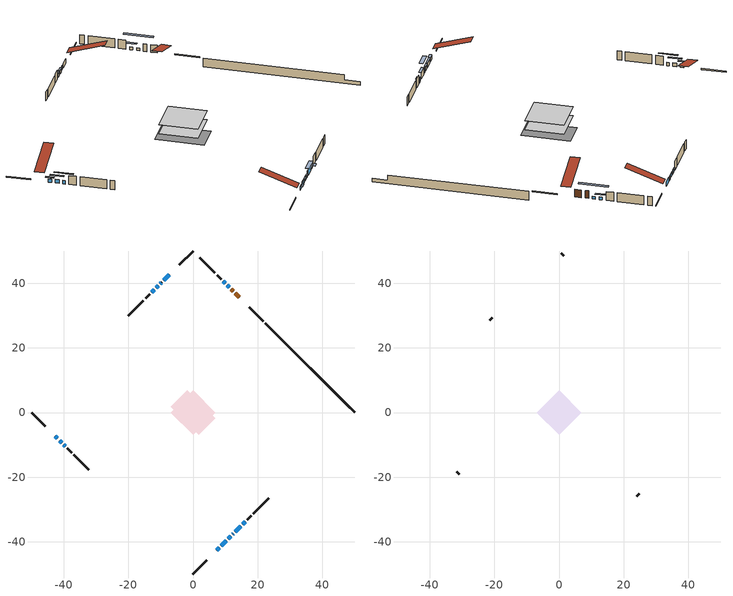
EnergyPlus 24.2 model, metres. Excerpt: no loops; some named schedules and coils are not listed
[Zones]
conditioned space
 floor outside (Floor1 construction): -1.27,0 0,1.27 1.27,0 0,-1.27 z0.97
 floor adiabatic (AdiabaticFloorConstruction): -6.88,0 0,6.88 6.88,0 0,-6.88 z0.97
 floor foundation (Slab1 construction): -6.9,1.83 -1.83,6.9 6.9,-1.83 1.83,-6.9 z-1.39
 wall outside (RimJoist1 construction): 0,-49.96 4.33,-45.63 / -49.96,0 -45.63,-4.33 / 0,49.96 -4.33,45.63 / 21.72,28.24 17.39,32.57 z0.97:1.27
 wall outside (AdiabaticWallConstruction 1): 14.31,35.65 13.13,36.83 / 12.47,37.49 11.83,38.13 z0.97:3
 wall outside (AdiabaticWallConstruction): -7.41,42.55 -9.09,40.87 / -9.74,40.22 -10.08,39.88 z0.97:2.19; 7.41,-42.55 8.09,-41.87 / -41.29,-8.68 -40.6,-9.36 / 10.95,-39.01 11.64,-38.32 / -12,37.96 -12.72,37.24 z0.97:1.94; -42.55,-7.41 -41.94,-8.02 / -39.95,-10.02 -39.55,-10.41 / -10.74,39.23 -11.35,38.61 z0.97:1.89; 11.17,38.79 10.63,39.33 z0.97:1.68; 8.75,-41.21 10.3,-39.67 z0.97:1.99; 12.29,-37.67 12.44,-37.52 z0.97:2.6; 9.98,39.98 9.4,40.56 / 15.4,-34.56 16.09,-33.87 z0.97:1.73; 13.09,-36.87 14.75,-35.21 z0.97:2.65
 wall outside (Wall1 construction): 16.74,-33.22 18.06,-31.9 / -38.89,-11.07 -37.58,-12.38 / -13.38,36.58 -14.69,35.27 / 8.75,41.22 7.43,42.53 z0.97:3.41
 wall outside (Wall2 construction): 18.71,-31.25 23.37,-26.59 / -36.92,-13.04 -32.27,-17.69 / -15.35,34.61 -20,29.96 / 6.78,43.19 2.12,47.84 z0.97:3.41
 wall foundation (FoundationWall1 construction): 22.37,27.59,-1.39 22.37,27.59,0.97 47.2,2.76,0.97 47.2,2.76,-0.45 49.96,0,-0.45 49.96,0,-1.39
 window (WindowConstruction): -7.41,42.55 -9.09,40.87 z0.97:2.19
 window (WindowConstruction 7): 7.41,-42.55 8.09,-41.87 z0.97:1.94
 window (WindowConstruction 8): -42.55,-7.41 -41.94,-8.02 z0.97:1.88
 window (WindowConstruction 9): -41.28,-8.68 -40.6,-9.36 z0.97:1.94
 window (WindowConstruction 12): 11.17,38.79 10.63,39.33 z0.97:1.68
 window (WindowConstruction 13): 8.75,-41.21 10.3,-39.67 z0.97:1.98
 window (WindowConstruction 14): 10.95,-39.01 11.64,-38.33 z0.97:1.94
 window (WindowConstruction 1): -9.75,40.22 -10.08,39.88 z0.97:2.19
 window (WindowConstruction 10): 12.29,-37.67 12.44,-37.52 z0.97:2.59
 window (WindowConstruction 11): -39.94,-10.02 -39.55,-10.41 z0.97:1.88
 window (WindowConstruction 2): 9.98,39.98 9.4,40.56 z0.97:1.73
 window (WindowConstruction 3): -10.74,39.22 -11.35,38.61 z0.97:1.88
 window (WindowConstruction 4): -12,37.96 -12.72,37.24 z0.97:1.94
 window (WindowConstruction 5): 13.09,-36.87 14.75,-35.21 z0.97:2.65
 window (WindowConstruction 6): 15.4,-34.56 16.09,-33.87 z0.97:1.73
 door (Door): 14.31,35.65 13.13,36.83 z0.97:3
 door (Door 1): 12.47,37.49 11.83,38.13 z0.97:3
 ceiling adiabatic (AdiabaticFloorConstruction): 0,-6.88 6.88,0 0,6.88 -6.88,0 z0.97
attic - vented
 floor to conditioned space (Floor2 construction Reversed): -6.88,0 0,6.88 6.88,0 0,-6.88 z3.41
 wall outside (Wall3 construction): 24.02,-25.94 24.83,-25.13 / -31.61,-18.35 -30.8,-19.16 / -20.66,29.3 -21.47,28.49 / 1.46,48.5 0.66,49.3 z0.97:3.41
 roof outside (Roof1 construction): 6.75,-43.21,3.41 0.05,-36.51,6.57 -1.71,-38.27,6.57 4.99,-44.97,3.41; -43.21,-6.75,3.41 -36.51,-0.05,6.57 -38.27,1.71,6.57 -44.97,-4.99,3.41; -6.75,43.21,3.41 -0.05,36.51,6.57 1.71,38.27,6.57 -4.99,44.97,3.41; 14.96,35,3.41 8.26,28.3,6.57 10.03,26.53,6.57 16.73,33.23,3.41
shading: 8.2,-41.76 7.3,-42.66 7.74,-43.09 8.63,-42.19 z2.09; -41.51,-8.45 -42.98,-6.98 -43.31,-7.3 -41.84,-8.78 z2.49; -39.74,-10.22 -42.15,-7.81 -42.47,-8.14 -40.06,-10.55 z3.16; 8.27,41.7 13.54,36.42 13.97,36.85 8.7,42.13 z5.03; 10.51,-39.45 8.54,-41.42 8.75,-41.63 10.72,-39.67 z2.28; 11.85,-38.11 10.74,-39.22 10.95,-39.43 12.06,-38.33 z2.23; 13.73,-36.23 11,-38.96 11.64,-39.61 14.37,-36.88 z4.42; -38.04,-11.92 -41.45,-8.51 -41.78,-8.84 -38.37,-12.24 z4.01; 8.76,41.2 10.62,39.34 11.05,39.77 9.19,41.63 z2.64; -11.45,38.51 -10.63,39.33 -10.84,39.54 -11.66,38.72 z2.03; -12.83,37.13 -11.9,38.06 -12.11,38.27 -13.04,37.35 z2.09; 14.85,-35.11 12.99,-36.97 13.42,-37.4 15.28,-35.54 z2.8; 16.19,-33.77 15.3,-34.66 15.94,-35.31 16.84,-34.41 z1.88
[Building]
Building 1: Terrain=Suburbs
[Site:Location]
Yarmouth AP_NS: Latitude {deg}=43.83; Longitude {deg}=-66.09; Time Zone {hr}=-4; Elevation {m}=43; Keep Site Location Information=Yes
[Site:GroundTemperature:Shallow]
4.08235, 2.59375, 2.47453, 3.18095, 6.01682, 8.83948, 11.2866, 12.8368, 12.9685, 11.7076, 9.32295, 6.58688
[Site:WaterMainsTemperature]
Calculation Method=Schedule; Temperature Schedule=mains temperature schedule
[Material] Roughness=Rough; Thermal Absorptance=0.9
Name | Thickness {m} | Conductivity {W/m-K} | Density {kg/m3} | Specific Heat {J/kg-K} | Solar Absorptance | Visible Absorptance
asphalt or fiberglass shingles | 0.00635 | 0.162714 | 1121.4 | 1465.45 | 0.4 | 0.4
ceiling loosefill ins | 0.254 | 0.0480833 | 16.02 | 1046.75 | 0.7 | 0.7
ceiling stud and cavity | 0.1397 | 0.118061 | 65.682 | 1177.47 | 0.7 | 0.7
concrete 4.0 in. | 0.1016 | 1.803125 | 2242.8 | 837.4 | 0.7 | 0.7
concrete 8.0 in. | 0.2032 | 1.803125 | 2242.8 | 837.4 | 0.7 | 0.7
door material | 0.04445 | 0.053851 | 512.64 | 1214.23 | 0.7 | 0.7
exterior vertical ins | 0.00659298 | 0.029427 | 32.04 | 1214.23 | 0.7 | 0.7
floor covering | 0.0127 | 0.0433444 | 54.468 | 1339.84 | 0.6 | 0.6
floor rigid ins; rim joist rigid ins; wall rigid ins | 0.051816 | 0.029427 | 32.04 | 1214.23 | 0.7 | 0.7
floor rigid ins 1; wall rigid ins 1 | 0.512978 | 0.029427 | 32.04 | 1214.23 | 0.7 | 0.7
floor stud and cavity | 0.1397 | 0.0844738 | 92.3553 | 1139.71 | 0.7 | 0.7
floor stud and cavity 1 | 0.1397 | 1.75129 | 37.0049 | 1207.88 | 0.7 | 0.7
furniture material conditioned space 1 | 0.1524 | 0.115458 | 640.8 | 1214.23 | 0.6 | 0.6
gypsum board | 0.0127 | 0.160291 | 801 | 837.4 | 0.6 | 0.6
gypsum board 1 | 0.0127 | 0.160291 | 801 | 837.4 | 0.7 | 0.7
osb sheathing 0.5 in. | 0.0127 | 0.115458 | 512.64 | 1214.23 | 0.7 | 0.7
osb sheathing 0.75 in. | 0.01905 | 0.115458 | 512.64 | 1214.23 | 0.7 | 0.7
osb sheathing 2.0 in. | 0.0508 | 0.115458 | 512.64 | 1214.23 | 0.7 | 0.7
rim joist stud and cavity | 0.0508 | 0.0406006 | 125.044 | 1163.47 | 0.6 | 0.6
wall stud and cavity | 0.1397 | 0.20086 | 139.0536 | 1170.24 | 0.7 | 0.7
wall stud and cavity 1 | 0.1397 | 0.209893 | 139.0536 | 1170.24 | 0.7 | 0.7
wall stud and cavity 2 | 0.0889 | 6.9971 | 50.32683 | 1063.81 | 0.6 | 0.6
wall stud and cavity 3 | 0.0889 | 0.380278 | 52.3479 | 1209.89 | 0.7 | 0.7
wall stud and cavity 4 | 0.0889 | 0.391764 | 83.0341 | 1211.67 | 0.7 | 0.7
wood siding | 0.0254 | 0.102417 | 544.68 | 1172.36 | 0.4 | 0.4
wood siding 1 | 0.00254 | 0.102417 | 544.68 | 1172.36 | 0.4 | 0.4
wood siding 2; wood siding 3; wood siding 4 | 0.0254 | 0.102417 | 544.68 | 1172.36 | 0.7 | 0.7
[WindowMaterial:SimpleGlazingSystem]
Name | U-Factor {W/m2-K} | Solar Heat Gain Coefficient
WindowMaterial | 2.91452 | 0.59
WindowMaterial 1 | 3.04511 | 0.46
WindowMaterial 10 | 3.05249 | 0.45
WindowMaterial 11 | 2.95029 | 0.6
WindowMaterial 2 | 3.04398 | 0.47
WindowMaterial 3 | 2.969594 | 0.55
WindowMaterial 4 | 3.01161 | 0.53
WindowMaterial 5 | 2.88272 | 0.7
WindowMaterial 6 | 3.02581 | 0.5
WindowMaterial 7 | 3.01842 | 0.52
WindowMaterial 8 | 3.15015 | 0.45
WindowMaterial 9 | 3.04227 | 0.45
[Construction]
AdiabaticFloorConstruction: floor stud and cavity 1, floor rigid ins 1, osb sheathing 0.75 in., floor covering
AdiabaticWallConstruction: wood siding 3, wall rigid ins 1, wall stud and cavity 3, gypsum board
AdiabaticWallConstruction 1: wood siding 4, wall rigid ins 1, wall stud and cavity 3, gypsum board
Door; Door 1: door material
Floor1 construction: floor stud and cavity, floor rigid ins, osb sheathing 0.75 in., floor covering
Floor2 construction Reversed: gypsum board, ceiling stud and cavity, ceiling loosefill ins
FoundationWall1 construction: concrete 8.0 in., gypsum board 1
furniture construction conditioned space 1: furniture material conditioned space 1
PartitionWallConstruction: gypsum board, wall stud and cavity 4, gypsum board
RimJoist1 construction: wood siding 2, rim joist rigid ins, osb sheathing 2.0 in., rim joist stud and cavity
Roof1 construction: asphalt or fiberglass shingles
Slab1 construction: concrete 4.0 in.
Wall1 construction: wood siding, wall rigid ins, osb sheathing 0.5 in., wall stud and cavity, gypsum board
Wall2 construction: wood siding, wall rigid ins, osb sheathing 0.5 in., wall stud and cavity 1, gypsum board
Wall3 construction: wood siding 1, wall stud and cavity 2
WindowConstruction: WindowMaterial
WindowConstruction 1: WindowMaterial 1
WindowConstruction 10: WindowMaterial 8
WindowConstruction 11: WindowMaterial 9
WindowConstruction 12: WindowMaterial 10
WindowConstruction 13: WindowMaterial 11
WindowConstruction 14; WindowConstruction 7; WindowConstruction 9: WindowMaterial 7
WindowConstruction 2: WindowMaterial 2
WindowConstruction 3; WindowConstruction 8: WindowMaterial 3
WindowConstruction 4: WindowMaterial 4
WindowConstruction 5: WindowMaterial 5
WindowConstruction 6: WindowMaterial 6
[Zone] Multiplier=1; Part of Total Floor Area=Yes
Name | Volume {m3}
attic - vented | 48.5476
conditioned space | 462.1
[Space]
Name | Zone | Volume {m3}
attic - vented 1 | attic - vented | 48.5476
conditioned space 1 | conditioned space | 462.1
[ZoneInfiltration:EffectiveLeakageArea]
infil attic - vented 1: Zone or Space=attic - vented 1; Schedule=Always On Discrete; Effective Air Leakage Area {cm2}=3442.55; Stack Coefficient=0.000389231; Wind Coefficient=1.33298e-05
[ZoneMixing]
whole house fan mix: Zone or Space=attic - vented; Schedule=Always On Continuous; Design Flow Rate Calculation Method=Flow/Zone; Design Flow Rate {m3/s}=0; Source Zone or Space=conditioned space
[SurfaceProperty:ExposedFoundationPerimeter]
Slab1: Exposed Perimeter Calculation Method=TotalExposedPerimeter; Total Exposed Perimeter {m}=39.014
[InternalMass] Zone or ZoneList=conditioned space; Space or SpaceList=conditioned space 1
Name | Construction | Surface Area {m2}
furniture mass conditioned space 1 | furniture construction conditioned space 1 | 74.5518
partition wall mass | PartitionWallConstruction | 186.38
[Lights]
interior lighting: Zone or ZoneList or Space or SpaceList=conditioned space 1; Schedule=interior lighting schedule; Design Level Calculation Method=LightingLevel; Lighting Level {W}=343.2; Return Air Fraction=0; Fraction Radiant=0.6; Fraction Visible=0.2; Fraction Replaceable=1
[People]
occupants: Zone or ZoneList or Space or SpaceList=conditioned space 1; Number of People Schedule=occupants schedule; Number of People Calculation Method=People; Number of People=3; Fraction Radiant=0.314171; Sensible Heat Fraction=0.56303; Activity Level Schedule=occupants activity schedule; Carbon Dioxide Generation Rate {m3/s-W}=0; Enable ASHRAE 55 Comfort Warnings=No; Mean Radiant Temperature Calculation Type=EnclosureAveraged
[ElectricEquipment] Zone or ZoneList or Space or SpaceList=conditioned space 1; Design Level Calculation Method=EquipmentLevel
Name | Schedule | Design Level {W} | Fraction Latent | Fraction Radiant | Fraction Lost
clothes dryer | clothes dryer schedule | 140.772 | 0.015 | 0.081 | 0.85
clothes washer | clothes washer schedule | 32.1985 | 0.03 | 0.162 | 0.7
cooking range | cooking range schedule | 215.147 | 0.08 | 0.432 | 0.2
dishwasher | dishwasher schedule | 66.8632 | 0.3 | 0.18 | 0.4
fridge | fridge schedule | 72.9452 | 0 | 0.6 | 0
mech vent bath fan 0 | mech vent bath fan 0 schedule | 50.2 | 0 | 0 | 1
mech vent house fan | mech vent house fan schedule | 14.3333 | 0 | 0 | 1
mech vent house fan cfis | mech vent house fan cfis schedule | 0 | 0 | 0 | 0
mech vent range fan 0 | mech vent range fan 0 schedule | 57 | 0 | 0 | 1
misc plug loads | misc plug loads schedule | 494.7 | 0.045 | 0.513 | 0.1
whole house fan | Always On Discrete | 0 | 0 | 0 | 1
[OtherEquipment] Zone or ZoneList or Space or SpaceList=conditioned space 1; Design Level Calculation Method=EquipmentLevel
Name | Fuel Type | Schedule | Design Level {W} | Fraction Latent | Fraction Radiant | Fraction Lost
clothes dryer 1 | Electricity | clothes dryer schedule | 0 | 0.015 | 0.081 | 0.85
cooking range 1 | Electricity | cooking range schedule | 0 | 0.08 | 0.432 | 0.2
general water use latent | None | general water use schedule | 62.594 | 1 | 0 | 0
general water use sensible | None | general water use schedule | -61.6891 | 0 | 0.6 | 0
mech vent house fan latent load | None | Always On Discrete | 0 | 1 | 0 | 0
mech vent house fan sensible load | None | Always On Discrete | 0 | 0 | 0 | 0
water heater energy adjustment1 | Electricity | Always On Discrete | 0.01 | 0 | 0 | 1
[ZoneInfiltration:DesignFlowRate] Zone or ZoneList or Space or SpaceList=conditioned space 1; Schedule=Always On Discrete; Design Flow Rate Calculation Method=Flow/Zone; Design Flow Rate {m3/s}=0
infil flow; natural vent flow; whole house fan flow
[ZoneControl:Thermostat]
conditioned space Thermostat: Zone or ZoneList=conditioned space; Control Type Schedule=conditioned space Thermostat Schedule; Control 1=conditioned space temperature setpoint; Temperature Difference Between Cutout And Setpoint {deltaC}=0
[ThermostatSetpoint:DualSetpoint]
conditioned space temperature setpoint: Heating Setpoint Temperature Schedule=heating setpoint; Cooling Setpoint Temperature Schedule=cooling setpoint
[AirLoopHVAC:UnitarySystem] Control Type=Load; Controlling Zone or Thermostat Location=conditioned space; Dehumidification Control Type=None; Availability Schedule=Always On Discrete; Fan Placement=BlowThrough; DX Heating Coil Sizing Ratio=1; Use DOAS DX Cooling Coil=No; Minimum Supply Air Temperature {C}=2; Latent Load Control=SensibleOnlyLoadControl; Cooling Supply Air Flow Rate Method=None; Heating Supply Air Flow Rate Method=SupplyAirFlowRate; Heating Supply Air Flow Rate {m3/s}=0.00141584; No Load Supply Air Flow Rate Method=SupplyAirFlowRate; No Load Supply Air Flow Rate {m3/s}=0; No Load Supply Air Flow Rate Control Set To Low Speed=Yes; Maximum Supply Air Temperature {C}=48.8889; Maximum Outdoor Dry-Bulb Temperature for Supplemental Heater Operation {C}=21; Ancillary On-Cycle Electric Power {W}=0; Ancillary Off-Cycle Electric Power {W}=0
Name | Supply Fan | Supply Air Fan Operating Mode Schedule | Heating Coil
unit heater unitary system | unit heater supply fan | unit heater auto fan schedule | unit heater htg coil
unit heater unitary system 1 | unit heater supply fan 1 | unit heater auto fan schedule 1 | unit heater htg coil 1
[Zone equipment]
conditioned space: electric baseboard, unit heater unitary system, unit heater unitary system 1
[Foundation:Kiva]
Foundation Kiva 1: Initial Indoor Air Temperature {C}=18; Wall Height Above Grade {m}=0.969996; Wall Depth Below Slab {m}=0.2032; Custom Block Material Name 1=exterior vertical ins; Custom Block Depth 1 {m}=2.36001; Custom Block X Position 1 {m}=0.2159; Custom Block Z Position 1 {m}=0
[Foundation:Kiva:Settings]
Soil Conductivity {W/m-K}=0.849921; Soil Density {kg/m3}=1842.3; Soil Specific Heat {J/kg-K}=418.7; Ground Solar Absorptivity=0.9; Ground Thermal Absorptivity=0.9; Ground Surface Roughness {m}=0.03; Far-Field Width {m}=40; Deep-Ground Boundary Condition=ZeroFlux; Deep-Ground Depth {m}=40; Minimum Cell Dimension {m}=0.2; Maximum Cell Growth Coefficient=3; Simulation Timestep=Timestep
[Exterior:Lights]
exterior lighting: Schedule=exterior lighting schedule; Design Level {W}=75.6
[EnergyManagementSystem:Sensor] Output:Variable or Output:Meter Index Key=conditioned space
Name | Output:Variable or Output:Meter
conditioned_space_clg_unmet_s | Zone Cooling Setpoint Not Met Time
conditioned_space_htg_unmet_s | Zone Heating Setpoint Not Met Time
fridge_tin_s; tin_s; tin_s_1 | Zone Mean Air Temperature
tout_s | Zone Outdoor Air Drybulb Temperature
win_s | Zone Air Humidity Ratio
[Schedule:Constant]
Name | Hourly Value
Always On Continuous; mech vent house fan schedule; mech vent house fan cfis schedule; Always On Discrete | 1
occupants activity schedule | 117.228
fridge schedule; unit heater auto fan schedule; unit heater auto fan schedule 1 | 0
[Schedule:Week:Daily]
interior lighting schedule Week Rule - Jan1-Jan27: interior lighting schedule day, interior lighting schedule day, interior lighting schedule day, interior lighting schedule day, interior lighting schedule day, interior lighting schedule day, interior lighting schedule day, interior lighting schedule default day, interior lighting schedule default day, interior lighting schedule default day, interior lighting schedule default day, interior lighting schedule default day
interior lighting schedule Week Rule - Jan28-Feb3: interior lighting schedule day, interior lighting schedule day, interior lighting schedule day, interior lighting schedule day, interior lighting schedule day 1, interior lighting schedule day 1, interior lighting schedule day 1, interior lighting schedule default day, interior lighting schedule default day, interior lighting schedule default day, interior lighting schedule default day, interior lighting schedule default day
interior lighting schedule Week Rule - Feb4-Feb24: interior lighting schedule day 1, interior lighting schedule day 1, interior lighting schedule day 1, interior lighting schedule day 1, interior lighting schedule day 1, interior lighting schedule day 1, interior lighting schedule day 1, interior lighting schedule default day, interior lighting schedule default day, interior lighting schedule default day, interior lighting schedule default day, interior lighting schedule default day
interior lighting schedule Week Rule - Feb25-Mar3: interior lighting schedule day 1, interior lighting schedule day 1, interior lighting schedule day 1, interior lighting schedule day 1, interior lighting schedule day 2, interior lighting schedule day 2, interior lighting schedule day 2, interior lighting schedule default day, interior lighting schedule default day, interior lighting schedule default day, interior lighting schedule default day, interior lighting schedule default day
interior lighting schedule Week Rule - Mar4-Mar31: interior lighting schedule day 2, interior lighting schedule day 2, interior lighting schedule day 2, interior lighting schedule day 2, interior lighting schedule day 2, interior lighting schedule day 2, interior lighting schedule day 2, interior lighting schedule default day, interior lighting schedule default day, interior lighting schedule default day, interior lighting schedule default day, interior lighting schedule default day
interior lighting schedule Week Rule - Apr1-Apr28: interior lighting schedule day 3, interior lighting schedule day 3, interior lighting schedule day 3, interior lighting schedule day 3, interior lighting schedule day 3, interior lighting schedule day 3, interior lighting schedule day 3, interior lighting schedule default day, interior lighting schedule default day, interior lighting schedule default day, interior lighting schedule default day, interior lighting schedule default day
interior lighting schedule Week Rule - Apr29-May5: interior lighting schedule day 3, interior lighting schedule day 3, interior lighting schedule day 4, interior lighting schedule day 4, interior lighting schedule day 4, interior lighting schedule day 4, interior lighting schedule day 4, interior lighting schedule default day, interior lighting schedule default day, interior lighting schedule default day, interior lighting schedule default day, interior lighting schedule default day
interior lighting schedule Week Rule - May6-May26: interior lighting schedule day 4, interior lighting schedule day 4, interior lighting schedule day 4, interior lighting schedule day 4, interior lighting schedule day 4, interior lighting schedule day 4, interior lighting schedule day 4, interior lighting schedule default day, interior lighting schedule default day, interior lighting schedule default day, interior lighting schedule default day, interior lighting schedule default day
interior lighting schedule Week Rule - May27-Jun2: interior lighting schedule day 4, interior lighting schedule day 4, interior lighting schedule day 4, interior lighting schedule day 4, interior lighting schedule day 4, interior lighting schedule day 5, interior lighting schedule day 5, interior lighting schedule default day, interior lighting schedule default day, interior lighting schedule default day, interior lighting schedule default day, interior lighting schedule default day
interior lighting schedule Week Rule - Jun3-Jun30: interior lighting schedule day 5, interior lighting schedule day 5, interior lighting schedule day 5, interior lighting schedule day 5, interior lighting schedule day 5, interior lighting schedule day 5, interior lighting schedule day 5, interior lighting schedule default day, interior lighting schedule default day, interior lighting schedule default day, interior lighting schedule default day, interior lighting schedule default day
interior lighting schedule Week Rule - Jul1-Jul28: interior lighting schedule day 6, interior lighting schedule day 6, interior lighting schedule day 6, interior lighting schedule day 6, interior lighting schedule day 6, interior lighting schedule day 6, interior lighting schedule day 6, interior lighting schedule default day, interior lighting schedule default day, interior lighting schedule default day, interior lighting schedule default day, interior lighting schedule default day
interior lighting schedule Week Rule - Jul29-Aug4: interior lighting schedule day 6, interior lighting schedule day 6, interior lighting schedule day 6, interior lighting schedule day 7, interior lighting schedule day 7, interior lighting schedule day 7, interior lighting schedule day 7, interior lighting schedule default day, interior lighting schedule default day, interior lighting schedule default day, interior lighting schedule default day, interior lighting schedule default day
interior lighting schedule Week Rule - Aug5-Aug25: interior lighting schedule day 7, interior lighting schedule day 7, interior lighting schedule day 7, interior lighting schedule day 7, interior lighting schedule day 7, interior lighting schedule day 7, interior lighting schedule day 7, interior lighting schedule default day, interior lighting schedule default day, interior lighting schedule default day, interior lighting schedule default day, interior lighting schedule default day
interior lighting schedule Week Rule - Aug26-Sep1: interior lighting schedule day 7, interior lighting schedule day 7, interior lighting schedule day 7, interior lighting schedule day 7, interior lighting schedule day 7, interior lighting schedule day 7, interior lighting schedule day 8, interior lighting schedule default day, interior lighting schedule default day, interior lighting schedule default day, interior lighting schedule default day, interior lighting schedule default day
interior lighting schedule Week Rule - Sep2-Sep29: interior lighting schedule day 8, interior lighting schedule day 8, interior lighting schedule day 8, interior lighting schedule day 8, interior lighting schedule day 8, interior lighting schedule day 8, interior lighting schedule day 8, interior lighting schedule default day, interior lighting schedule default day, interior lighting schedule default day, interior lighting schedule default day, interior lighting schedule default day
interior lighting schedule Week Rule - Sep30-Oct6: interior lighting schedule day 8, interior lighting schedule day 9, interior lighting schedule day 9, interior lighting schedule day 9, interior lighting schedule day 9, interior lighting schedule day 9, interior lighting schedule day 9, interior lighting schedule default day, interior lighting schedule default day, interior lighting schedule default day, interior lighting schedule default day, interior lighting schedule default day
interior lighting schedule Week Rule - Oct7-Oct27: interior lighting schedule day 9, interior lighting schedule day 9, interior lighting schedule day 9, interior lighting schedule day 9, interior lighting schedule day 9, interior lighting schedule day 9, interior lighting schedule day 9, interior lighting schedule default day, interior lighting schedule default day, interior lighting schedule default day, interior lighting schedule default day, interior lighting schedule default day
interior lighting schedule Week Rule - Oct28-Nov3: interior lighting schedule day 9, interior lighting schedule day 9, interior lighting schedule day 9, interior lighting schedule day 9, interior lighting schedule day 10, interior lighting schedule day 10, interior lighting schedule day 10, interior lighting schedule default day, interior lighting schedule default day, interior lighting schedule default day, interior lighting schedule default day, interior lighting schedule default day
interior lighting schedule Week Rule - Nov4-Nov24: interior lighting schedule day 10, interior lighting schedule day 10, interior lighting schedule day 10, interior lighting schedule day 10, interior lighting schedule day 10, interior lighting schedule day 10, interior lighting schedule day 10, interior lighting schedule default day, interior lighting schedule default day, interior lighting schedule default day, interior lighting schedule default day, interior lighting schedule default day
interior lighting schedule Week Rule - Nov25-Dec1: interior lighting schedule day 10, interior lighting schedule day 10, interior lighting schedule day 10, interior lighting schedule day 10, interior lighting schedule day 10, interior lighting schedule day 10, interior lighting schedule day 11, interior lighting schedule default day, interior lighting schedule default day, interior lighting schedule default day, interior lighting schedule default day, interior lighting schedule default day
interior lighting schedule Week Rule - Dec2-Dec31: interior lighting schedule day 11, interior lighting schedule day 11, interior lighting schedule day 11, interior lighting schedule day 11, interior lighting schedule day 11, interior lighting schedule day 11, interior lighting schedule day 11, interior lighting schedule default day, interior lighting schedule default day, interior lighting schedule default day, interior lighting schedule default day, interior lighting schedule default day
occupants schedule Week Rule - Jan1-Dec31: occupants schedule day, occupants schedule day, occupants schedule day, occupants schedule day, occupants schedule day, occupants schedule day, occupants schedule day, occupants schedule default day, occupants schedule default day, occupants schedule default day, occupants schedule default day, occupants schedule default day
clothes dryer schedule Week Rule - Jan1-Dec31: clothes dryer schedule day, clothes dryer schedule day, clothes dryer schedule day, clothes dryer schedule day, clothes dryer schedule day, clothes dryer schedule day, clothes dryer schedule day, clothes dryer schedule default day, clothes dryer schedule default day, clothes dryer schedule default day, clothes dryer schedule default day, clothes dryer schedule default day
clothes washer schedule Week Rule - Jan1-Dec31: clothes washer schedule day, clothes washer schedule day, clothes washer schedule day, clothes washer schedule day, clothes washer schedule day, clothes washer schedule day, clothes washer schedule day, clothes washer schedule default day, clothes washer schedule default day, clothes washer schedule default day, clothes washer schedule default day, clothes washer schedule default day
cooking range schedule Week Rule - Jan1-Dec31: cooking range schedule day, cooking range schedule day, cooking range schedule day, cooking range schedule day, cooking range schedule day, cooking range schedule day, cooking range schedule day, cooking range schedule default day, cooking range schedule default day, cooking range schedule default day, cooking range schedule default day, cooking range schedule default day
dishwasher schedule Week Rule - Jan1-Dec31: dishwasher schedule day, dishwasher schedule day, dishwasher schedule day, dishwasher schedule day, dishwasher schedule day, dishwasher schedule day, dishwasher schedule day, dishwasher schedule default day, dishwasher schedule default day, dishwasher schedule default day, dishwasher schedule default day, dishwasher schedule default day
mech vent bath fan 0 schedule Week Rule - Jan1-Dec31: mech vent bath fan 0 schedule day, mech vent bath fan 0 schedule day, mech vent bath fan 0 schedule day, mech vent bath fan 0 schedule day, mech vent bath fan 0 schedule day, mech vent bath fan 0 schedule day, mech vent bath fan 0 schedule day, mech vent bath fan 0 schedule default day, mech vent bath fan 0 schedule default day, mech vent bath fan 0 schedule default day, mech vent bath fan 0 schedule default day, mech vent bath fan 0 schedule default day
mech vent range fan 0 schedule Week Rule - Jan1-Dec31: mech vent range fan 0 schedule day, mech vent range fan 0 schedule day, mech vent range fan 0 schedule day, mech vent range fan 0 schedule day, mech vent range fan 0 schedule day, mech vent range fan 0 schedule day, mech vent range fan 0 schedule day, mech vent range fan 0 schedule default day, mech vent range fan 0 schedule default day, mech vent range fan 0 schedule default day, mech vent range fan 0 schedule default day, mech vent range fan 0 schedule default day
misc plug loads schedule Week Rule - Jan1-Dec31: misc plug loads schedule day, misc plug loads schedule day, misc plug loads schedule day, misc plug loads schedule day, misc plug loads schedule day, misc plug loads schedule day, misc plug loads schedule day, misc plug loads schedule default day, misc plug loads schedule default day, misc plug loads schedule default day, misc plug loads schedule default day, misc plug loads schedule default day
general water use schedule Week Rule - Jan1-Dec31: general water use schedule day, general water use schedule day, general water use schedule day, general water use schedule day, general water use schedule day, general water use schedule day, general water use schedule day, general water use schedule default day, general water use schedule default day, general water use schedule default day, general water use schedule default day, general water use schedule default day
exterior lighting schedule Week Rule - Jan1-Jan27: exterior lighting schedule day, exterior lighting schedule day, exterior lighting schedule day, exterior lighting schedule day, exterior lighting schedule day, exterior lighting schedule day, exterior lighting schedule day, exterior lighting schedule default day, exterior lighting schedule default day, exterior lighting schedule default day, exterior lighting schedule default day, exterior lighting schedule default day
exterior lighting schedule Week Rule - Jan28-Feb3: exterior lighting schedule day, exterior lighting schedule day, exterior lighting schedule day, exterior lighting schedule day, exterior lighting schedule day 1, exterior lighting schedule day 1, exterior lighting schedule day 1, exterior lighting schedule default day, exterior lighting schedule default day, exterior lighting schedule default day, exterior lighting schedule default day, exterior lighting schedule default day
exterior lighting schedule Week Rule - Feb4-Feb24: exterior lighting schedule day 1, exterior lighting schedule day 1, exterior lighting schedule day 1, exterior lighting schedule day 1, exterior lighting schedule day 1, exterior lighting schedule day 1, exterior lighting schedule day 1, exterior lighting schedule default day, exterior lighting schedule default day, exterior lighting schedule default day, exterior lighting schedule default day, exterior lighting schedule default day
exterior lighting schedule Week Rule - Feb25-Mar3: exterior lighting schedule day 1, exterior lighting schedule day 1, exterior lighting schedule day 1, exterior lighting schedule day 1, exterior lighting schedule day 2, exterior lighting schedule day 2, exterior lighting schedule day 2, exterior lighting schedule default day, exterior lighting schedule default day, exterior lighting schedule default day, exterior lighting schedule default day, exterior lighting schedule default day
exterior lighting schedule Week Rule - Mar4-Mar31: exterior lighting schedule day 2, exterior lighting schedule day 2, exterior lighting schedule day 2, exterior lighting schedule day 2, exterior lighting schedule day 2, exterior lighting schedule day 2, exterior lighting schedule day 2, exterior lighting schedule default day, exterior lighting schedule default day, exterior lighting schedule default day, exterior lighting schedule default day, exterior lighting schedule default day
exterior lighting schedule Week Rule - Apr1-Apr28: exterior lighting schedule day 3, exterior lighting schedule day 3, exterior lighting schedule day 3, exterior lighting schedule day 3, exterior lighting schedule day 3, exterior lighting schedule day 3, exterior lighting schedule day 3, exterior lighting schedule default day, exterior lighting schedule default day, exterior lighting schedule default day, exterior lighting schedule default day, exterior lighting schedule default day
exterior lighting schedule Week Rule - Apr29-May5: exterior lighting schedule day 3, exterior lighting schedule day 3, exterior lighting schedule day 4, exterior lighting schedule day 4, exterior lighting schedule day 4, exterior lighting schedule day 4, exterior lighting schedule day 4, exterior lighting schedule default day, exterior lighting schedule default day, exterior lighting schedule default day, exterior lighting schedule default day, exterior lighting schedule default day
exterior lighting schedule Week Rule - May6-May26: exterior lighting schedule day 4, exterior lighting schedule day 4, exterior lighting schedule day 4, exterior lighting schedule day 4, exterior lighting schedule day 4, exterior lighting schedule day 4, exterior lighting schedule day 4, exterior lighting schedule default day, exterior lighting schedule default day, exterior lighting schedule default day, exterior lighting schedule default day, exterior lighting schedule default day
exterior lighting schedule Week Rule - May27-Jun2: exterior lighting schedule day 4, exterior lighting schedule day 4, exterior lighting schedule day 4, exterior lighting schedule day 4, exterior lighting schedule day 4, exterior lighting schedule day 5, exterior lighting schedule day 5, exterior lighting schedule default day, exterior lighting schedule default day, exterior lighting schedule default day, exterior lighting schedule default day, exterior lighting schedule default day
[Schedule:Year]
interior lighting schedule: interior lighting schedule Week Rule - Jan1-Jan27, 1, 1, 1, 27, interior lighting schedule Week Rule - Jan28-Feb3, 1, 28, 2, 3, interior lighting schedule Week Rule - Feb4-Feb24, 2, 4, 2, 24, interior lighting schedule Week Rule - Feb25-Mar3, 2, 25, 3, 3, interior lighting schedule Week Rule - Mar4-Mar31, 3, 4, 3, 31, interior lighting schedule Week Rule - Apr1-Apr28, 4, 1, 4, 28, interior lighting schedule Week Rule - Apr29-May5, 4, 29, 5, 5, interior lighting schedule Week Rule - May6-May26, 5, 6, 5, 26, interior lighting schedule Week Rule - May27-Jun2, 5, 27, 6, 2, interior lighting schedule Week Rule - Jun3-Jun30, 6, 3, 6, 30, interior lighting schedule Week Rule - Jul1-Jul28, 7, 1, 7, 28, interior lighting schedule Week Rule - Jul29-Aug4, 7, 29, 8, 4, interior lighting schedule Week Rule - Aug5-Aug25, 8, 5, 8, 25, interior lighting schedule Week Rule - Aug26-Sep1, 8, 26, 9, 1, interior lighting schedule Week Rule - Sep2-Sep29, 9, 2, 9, 29, interior lighting schedule Week Rule - Sep30-Oct6, 9, 30, 10, 6, interior lighting schedule Week Rule - Oct7-Oct27, 10, 7, 10, 27, interior lighting schedule Week Rule - Oct28-Nov3, 10, 28, 11, 3, interior lighting schedule Week Rule - Nov4-Nov24, 11, 4, 11, 24, interior lighting schedule Week Rule - Nov25-Dec1, 11, 25, 12, 1, interior lighting schedule Week Rule - Dec2-Dec31, 12, 2, 12, 31
occupants schedule: occupants schedule Week Rule - Jan1-Dec31, 1, 1, 12, 31
clothes dryer schedule: clothes dryer schedule Week Rule - Jan1-Dec31, 1, 1, 12, 31
clothes washer schedule: clothes washer schedule Week Rule - Jan1-Dec31, 1, 1, 12, 31
cooking range schedule: cooking range schedule Week Rule - Jan1-Dec31, 1, 1, 12, 31
dishwasher schedule: dishwasher schedule Week Rule - Jan1-Dec31, 1, 1, 12, 31
mech vent bath fan 0 schedule: mech vent bath fan 0 schedule Week Rule - Jan1-Dec31, 1, 1, 12, 31
mech vent range fan 0 schedule: mech vent range fan 0 schedule Week Rule - Jan1-Dec31, 1, 1, 12, 31
misc plug loads schedule: misc plug loads schedule Week Rule - Jan1-Dec31, 1, 1, 12, 31
general water use schedule: general water use schedule Week Rule - Jan1-Dec31, 1, 1, 12, 31
exterior lighting schedule: exterior lighting schedule Week Rule - Jan1-Jan27, 1, 1, 1, 27, exterior lighting schedule Week Rule - Jan28-Feb3, 1, 28, 2, 3, exterior lighting schedule Week Rule - Feb4-Feb24, 2, 4, 2, 24, exterior lighting schedule Week Rule - Feb25-Mar3, 2, 25, 3, 3, exterior lighting schedule Week Rule - Mar4-Mar31, 3, 4, 3, 31, exterior lighting schedule Week Rule - Apr1-Apr28, 4, 1, 4, 28, exterior lighting schedule Week Rule - Apr29-May5, 4, 29, 5, 5, exterior lighting schedule Week Rule - May6-May26, 5, 6, 5, 26, exterior lighting schedule Week Rule - May27-Jun2, 5, 27, 6, 2, exterior lighting schedule Week Rule - Jun3-Jun30, 6, 3, 6, 30, exterior lighting schedule Week Rule - Jul1-Jul28, 7, 1, 7, 28, exterior lighting schedule Week Rule - Jul29-Aug4, 7, 29, 8, 4, exterior lighting schedule Week Rule - Aug5-Aug25, 8, 5, 8, 25, exterior lighting schedule Week Rule - Aug26-Sep1, 8, 26, 9, 1, exterior lighting schedule Week Rule - Sep2-Sep29, 9, 2, 9, 29, exterior lighting schedule Week Rule - Sep30-Oct6, 9, 30, 10, 6, exterior lighting schedule Week Rule - Oct7-Oct27, 10, 7, 10, 27, exterior lighting schedule Week Rule - Oct28-Nov3, 10, 28, 11, 3, exterior lighting schedule Week Rule - Nov4-Nov24, 11, 4, 11, 24, exterior lighting schedule Week Rule - Nov25-Dec1, 11, 25, 12, 1, exterior lighting schedule Week Rule - Dec2-Dec31, 12, 2, 12, 31
[Schedule:Compact]
conditioned space Thermostat Schedule: Through: 12/31, For: AllDays, Until: 24:00, 4
mains temperature schedule: Through: 01/01, For: AllDays, Until: 24:00, 8.11167, Through: 01/02, For: AllDays, Until: 24:00, 8.06167, Through: 01/03, For: AllDays, Until: 24:00, 8.01222, Through: 01/04, For: AllDays, Until: 24:00, 7.96333, Through: 01/05, For: AllDays, Until: 24:00, 7.91556, Through: 01/06, For: AllDays, Until: 24:00, 7.86889, Through: 01/07, For: AllDays, Until: 24:00, 7.82278, Through: 01/08, For: AllDays, Until: 24:00, 7.77778, Through: 01/09, For: AllDays, Until: 24:00, 7.73333, Through: 01/10, For: AllDays, Until: 24:00, 7.69056, Through: 01/11, For: AllDays, Until: 24:00, 7.64778, Through: 01/12, For: AllDays, Until: 24:00, 7.60667, Through: 01/13, For: AllDays, Until: 24:00, 7.56611, Through: 01/14, For: AllDays, Until: 24:00, 7.52722, Through: 01/15, For: AllDays, Until: 24:00, 7.48833, Through: 01/16, For: AllDays, Until: 24:00, 7.45111, Through: 01/17, For: AllDays, Until: 24:00, 7.415, Through: 01/18, For: AllDays, Until: 24:00, 7.37944, Through: 01/19, For: AllDays, Until: 24:00, 7.345, Through: 01/20, For: AllDays, Until: 24:00, 7.31222, Through: 01/21, For: AllDays, Until: 24:00, 7.28, Through: 01/22, For: AllDays, Until: 24:00, 7.24889, Through: 01/23, For: AllDays, Until: 24:00, 7.21889, Through: 01/24, For: AllDays, Until: 24:00, 7.18944, Through: 01/25, For: AllDays, Until: 24:00, 7.16167, Through: 01/26, For: AllDays, Until: 24:00, 7.135, Through: 01/27, For: AllDays, Until: 24:00, 7.10944, Through: 01/28, For: AllDays, Until: 24:00, 7.085, Through: 01/29, For: AllDays, Until: 24:00, 7.06167, Through: 01/30, For: AllDays, Until: 24:00, 7.03944, Through: 01/31, For: AllDays, Until: 24:00, 7.01833, Through: 02/01, For: AllDays, Until: 24:00, 6.99833, Through: 02/02, For: AllDays, Until: 24:00, 6.97944, Through: 02/03, For: AllDays, Until: 24:00, 6.96167, Through: 02/04, For: AllDays, Until: 24:00, 6.945, Through: 02/05, For: AllDays, Until: 24:00, 6.93, Through: 02/06, For: AllDays, Until: 24:00, 6.91556, Through: 02/07, For: AllDays, Until: 24:00, 6.90278, Through: 02/08, For: AllDays, Until: 24:00, 6.89111, Through: 02/09, For: AllDays, Until: 24:00, 6.88, Through: 02/10, For: AllDays, Until: 24:00, 6.87056, Through: 02/11, For: AllDays, Until: 24:00, 6.86222, Through: 02/12, For: AllDays, Until: 24:00, 6.85556, Through: 02/13, For: AllDays, Until: 24:00, 6.84944, Through: 02/14, For: AllDays, Until: 24:00, 6.845, Through: 02/15, For: AllDays, Until: 24:00, 6.84167, Through: 02/16, For: AllDays, Until: 24:00, 6.83889, Through: 02/17, For: AllDays, Until: 24:00, 6.83778, Through: 02/18, For: AllDays, Until: 24:00, 6.83833, Through: 02/19, For: AllDays, Until: 24:00, 6.83944, Through: 02/20, For: AllDays, Until: 24:00, 6.84222, Through: 02/21, For: AllDays, Until: 24:00, 6.84556, Through: 02/22, For: AllDays, Until: 24:00, 6.85056, Through: 02/23, For: AllDays, Until: 24:00, 6.85667, Through: 02/24, For: AllDays, Until: 24:00, 6.86389, Through: 02/25, For: AllDays, Until: 24:00, 6.87222, Through: 02/26, For: AllDays, Until: 24:00, 6.88222, Through: 02/27, For: AllDays, Until: 24:00, 6.89278, Through: 02/28, For: AllDays, Until: 24:00, 6.905, Through: 03/01, For: AllDays, Until: 24:00, 6.91833, Through: 03/02, For: AllDays, Until: 24:00, 6.93278, Through: 03/03, For: AllDays, Until: 24:00, 6.94833, Through: 03/04, For: AllDays, Until: 24:00, 6.965, Through: 03/05, For: AllDays, Until: 24:00, 6.98278, Through: 03/06, For: AllDays, Until: 24:00, 7.00167, Through: 03/07, For: AllDays, Until: 24:00, 7.02222, Through: 03/08, For: AllDays, Until: 24:00, 7.04333, Through: 03/09, For: AllDays, Until: 24:00, 7.06611, Through: 03/10, For: AllDays, Until: 24:00, 7.08944, Through: 03/11, For: AllDays, Until: 24:00, 7.11444, Through: 03/12, For: AllDays, Until: 24:00, 7.14, Through: 03/13, For: AllDays, Until: 24:00, 7.16722, Through: 03/14, For: AllDays, Until: 24:00, 7.195, Through: 03/15, For: AllDays, Until: 24:00, 7.22444, Through: 03/16, For: AllDays, Until: 24:00, 7.25444, Through: 03/17, For: AllDays, Until: 24:00, 7.28556, Through: 03/18, For: AllDays, Until: 24:00, 7.31833, Through: 03/19, For: AllDays, Until: 24:00, 7.35167, Through: 03/20, For: AllDays, Until: 24:00, 7.38611, Through: 03/21, For: AllDays, Until: 24:00, 7.42167, Through: 03/22, For: AllDays, Until: 24:00, 7.45833, Through: 03/23, For: AllDays, Until: 24:00, 7.49556, Through: 03/24, For: AllDays, Until: 24:00, 7.53444, Through: 03/25, For: AllDays, Until: 24:00, 7.57389, Through: 03/26, For: AllDays, Until: 24:00, 7.61444, Through: 03/27, For: AllDays, Until: 24:00, 7.65611, Through: 03/28, For: AllDays, Until: 24:00, 7.69833, Through: 03/29, For: AllDays, Until: 24:00, 7.74167, Through: 03/30, For: AllDays, Until: 24:00, 7.78611, Through: 03/31, For: AllDays, Until: 24:00, 7.83111, Through: 04/01, For: AllDays, Until: 24:00, 7.87778, Through: 04/02, For: AllDays, Until: 24:00, 7.92444, Through: 04/03, For: AllDays, Until: 24:00, 7.97278, Through: 04/04, For: AllDays, Until: 24:00, 8.02111, Through: 04/05, For: AllDays, Until: 24:00, 8.07111, Through: 04/06, For: AllDays, Until: 24:00, 8.12167, Through: 04/07, For: AllDays, Until: 24:00, 8.17278, Through: 04/08, For: AllDays, Until: 24:00, 8.225, Through: 04/09, For: AllDays, Until: 24:00, 8.27778, Through: 04/10, For: AllDays, Until: 24:00, 8.33111, Through: 04/11, For: AllDays, Until: 24:00, 8.38556, Through: 04/12, For: AllDays, Until: 24:00, 8.44111, Through: 04/13, For: AllDays, Until: 24:00, 8.49667, Through: 04/14, For: AllDays, Until: 24:00, 8.55333, Through: 04/15, For: AllDays, Until: 24:00, 8.61056, Through: 04/16, For: AllDays, Until: 24:00, 8.66833, Through: 04/17, For: AllDays, Until: 24:00, 8.72722, Through: 04/18, For: AllDays, Until: 24:00, 8.78667, Through: 04/19, For: AllDays, Until: 24:00, 8.84611, Through: 04/20, For: AllDays, Until: 24:00, 8.90667, Through: 04/21, For: AllDays, Until: 24:00, 8.96778, Through: 04/22, For: AllDays, Until: 24:00, 9.02944, Through: 04/23, For: AllDays, Until: 24:00, 9.09167, Through: 04/24, For: AllDays, Until: 24:00, 9.15444, Through: 04/25, For: AllDays, Until: 24:00, 9.21778, Through: 04/26, For: AllDays, Until: 24:00, 9.28111, Through: 04/27, For: AllDays, Until: 24:00, 9.34556, Through: 04/28, For: AllDays, Until: 24:00, 9.41, Through: 04/29, For: AllDays, Until: 24:00, 9.475, Through: 04/30, For: AllDays, Until: 24:00, 9.54056, Through: 05/01, For: AllDays, Until: 24:00, 9.60667, Through: 05/02, For: AllDays, Until: 24:00, 9.67278, Through: 05/03, For: AllDays, Until: 24:00, 9.73944, Through: 05/04, For: AllDays, Until: 24:00, 9.80667, Through: 05/05, For: AllDays, Until: 24:00, 9.87389, Through: 05/06, For: AllDays, Until: 24:00, 9.94111, Through: 05/07, For: AllDays, Until: 24:00, 10.0094, Through: 05/08, For: AllDays, Until: 24:00, 10.0772, Through: 05/09, For: AllDays, Until: 24:00, 10.1456, Through: 05/10, For: AllDays, Until: 24:00, 10.2144, Through: 05/11, For: AllDays, Until: 24:00, 10.2833, Through: 05/12, For: AllDays, Until: 24:00, 10.3522, Through: 05/13, For: AllDays, Until: 24:00, 10.4211, Through: 05/14, For: AllDays, Until: 24:00, 10.4906, Through: 05/15, For: AllDays, Until: 24:00, 10.56, Through: 05/16, For: AllDays, Until: 24:00, 10.6294, Through: 05/17, For: AllDays, Until: 24:00, 10.6989, Through: 05/18, For: AllDays, Until: 24:00, 10.7683, Through: 05/19, For: AllDays, Until: 24:00, 10.8383, Through: 05/20, For: AllDays, Until: 24:00, 10.9078, Through: 05/21, For: AllDays, Until: 24:00, 10.9772, Through: 05/22, For: AllDays, Until: 24:00, 11.0472, Through: 05/23, For: AllDays, Until: 24:00, 11.1167, Through: 05/24, For: AllDays, Until: 24:00, 11.1861, Through: 05/25, For: AllDays, Until: 24:00, 11.2556, Through: 05/26, For: AllDays, Until: 24:00, 11.325, Through: 05/27, For: AllDays, Until: 24:00, 11.3939, Through: 05/28, For: AllDays, Until: 24:00, 11.4633, Through: 05/29, For: AllDays, Until: 24:00, 11.5317, Through: 05/30, For: AllDays, Until: 24:00, 11.6006, Through: 05/31, For: AllDays, Until: 24:00, 11.6689, Through: 06/01, For: AllDays, Until: 24:00, 11.7372, Through: 06/02, For: AllDays, Until: 24:00, 11.805, Through: 06/03, For: AllDays, Until: 24:00, 11.8728, Through: 06/04, For: AllDays, Until: 24:00, 11.9406, Through: 06/05, For: AllDays, Until: 24:00, 12.0072, Through: 06/06, For: AllDays, Until: 24:00, 12.0744, Through: 06/07, For: AllDays, Until: 24:00, 12.1406, Through: 06/08, For: AllDays, Until: 24:00, 12.2067, Through: 06/09, For: AllDays, Until: 24:00, 12.2722, Through: 06/10, For: AllDays, Until: 24:00, 12.3378, Through: 06/11, For: AllDays, Until: 24:00, 12.4022, Through: 06/12, For: AllDays, Until: 24:00, 12.4667, Through: 06/13, For: AllDays, Until: 24:00, 12.5306, Through: 06/14, For: AllDays, Until: 24:00, 12.5939, Through: 06/15, For: AllDays, Until: 24:00, 12.6567, Through: 06/16, For: AllDays, Until: 24:00, 12.7194, Through: 06/17, For: AllDays, Until: 24:00, 12.7811, Through: 06/18, For: AllDays, Until: 24:00, 12.8422, Through: 06/19, For: AllDays, Until: 24:00, 12.9028, Through: 06/20, For: AllDays, Until: 24:00, 12.9633, Through: 06/21, For: AllDays, Until: 24:00, 13.0228, Through: 06/22, For: AllDays, Until: 24:00, 13.0817, Through: 06/23, For: AllDays, Until: 24:00, 13.1394, Through: 06/24, For: AllDays, Until: 24:00, 13.1972, Through: 06/25, For: AllDays, Until: 24:00, 13.2539, Through: 06/26, For: AllDays, Until: 24:00, 13.31, Through: 06/27, For: AllDays, Until: 24:00, 13.3656, Through: 06/28, For: AllDays, Until: 24:00, 13.42, Through: 06/29, For: AllDays, Until: 24:00, 13.4744, Through: 06/30, For: AllDays, Until: 24:00, 13.5272, Through: 07/01, For: AllDays, Until: 24:00, 13.58, Through: 07/02, For: AllDays, Until: 24:00, 13.6311, Through: 07/03, For: AllDays, Until: 24:00, 13.6822, Through: 07/04, For: AllDays, Until: 24:00, 13.7322, Through: 07/05, For: AllDays, Until: 24:00, 13.7811, Through: 07/06, For: AllDays, Until: 24:00, 13.8294, Through: 07/07, For: AllDays, Until: 24:00, 13.8767, Through: 07/08, For: AllDays, Until: 24:00, 13.9233, Through: 07/09, For: AllDays, Until: 24:00, 13.9689, Through: 07/10, For: AllDays, Until: 24:00, 14.0133, Through: 07/11, For: AllDays, Until: 24:00, 14.0572, Through: 07/12, For: AllDays, Until: 24:00, 14.1, Through: 07/13, For: AllDays, Until: 24:00, 14.1422, Through: 07/14, For: AllDays, Until: 24:00, 14.1828, Through: 07/15, For: AllDays, Until: 24:00, 14.2228, Through: 07/16, For: AllDays, Until: 24:00, 14.2617, Through: 07/17, For: AllDays, Until: 24:00, 14.2994, Through: 07/18, For: AllDays, Until: 24:00, 14.3367, Through: 07/19, For: AllDays, Until: 24:00, 14.3722, Through: 07/20, For: AllDays, Until: 24:00, 14.4072, Through: 07/21, For: AllDays, Until: 24:00, 14.4411, Through: 07/22, For: AllDays, Until: 24:00, 14.4739, Through: 07/23, For: AllDays, Until: 24:00, 14.5056, Through: 07/24, For: AllDays, Until: 24:00, 14.5361, Through: 07/25, For: AllDays, Until: 24:00, 14.5656, Through: 07/26, For: AllDays, Until: 24:00, 14.5944, Through: 07/27, For: AllDays, Until: 24:00, 14.6217, Through: 07/28, For: AllDays, Until: 24:00, 14.6478, Through: 07/29, For: AllDays, Until: 24:00, 14.6728, Through: 07/30, For: AllDays, Until: 24:00, 14.6972, Through: 07/31, For: AllDays, Until: 24:00, 14.72, Through: 08/01, For: AllDays, Until: 24:00, 14.7417, Through: 08/02, For: AllDays, Until: 24:00, 14.7622, Through: 08/03, For: AllDays, Until: 24:00, 14.7817, Through: 08/04, For: AllDays, Until: 24:00, 14.8, Through: 08/05, For: AllDays, Until: 24:00, 14.8172, Through: 08/06, For: AllDays, Until: 24:00, 14.8333, Through: 08/07, For: AllDays, Until: 24:00, 14.8483, Through: 08/08, For: AllDays, Until: 24:00, 14.8617, Through: 08/09, For: AllDays, Until: 24:00, 14.8744, Through: 08/10, For: AllDays, Until: 24:00, 14.8856, Through: 08/11, For: AllDays, Until: 24:00, 14.8956, Through: 08/12, For: AllDays, Until: 24:00, 14.9044, Through: 08/13, For: AllDays, Until: 24:00, 14.9122, Through: 08/14, For: AllDays, Until: 24:00, 14.9189, Through: 08/15, For: AllDays, Until: 24:00, 14.9239, Through: 08/16, For: AllDays, Until: 24:00, 14.9283, Through: 08/17, For: AllDays, Until: 24:00, 14.9311, Through: 08/18, For: AllDays, Until: 24:00, 14.9328, Through: 08/19, For: AllDays, Until: 24:00, 14.9333, Through: 08/20, For: AllDays, Until: 24:00, 14.9328, Through: 08/21, For: AllDays, Until: 24:00, 14.9311, Through: 08/22, For: AllDays, Until: 24:00, 14.9278, Through: 08/23, For: AllDays, Until: 24:00, 14.9239, Through: 08/24, For: AllDays, Until: 24:00, 14.9183, Through: 08/25, For: AllDays, Until: 24:00, 14.9117, Through: 08/26, For: AllDays, Until: 24:00, 14.9039, Through: 08/27, For: AllDays, Until: 24:00, 14.895, Through: 08/28, For: AllDays, Until: 24:00, 14.8844, Through: 08/29, For: AllDays, Until: 24:00, 14.8733, Through: 08/30, For: AllDays, Until: 24:00, 14.8606, Through: 08/31, For: AllDays, Until: 24:00, 14.8472, Through: 09/01, For: AllDays, Until: 24:00, 14.8322, Through: 09/02, For: AllDays, Until: 24:00, 14.8161, Through: 09/03, For: AllDays, Until: 24:00, 14.7989, Through: 09/04, For: AllDays, Until: 24:00, 14.7806, Through: 09/05, For: AllDays, Until: 24:00, 14.7606, Through: 09/06, For: AllDays, Until: 24:00, 14.74, Through: 09/07, For: AllDays, Until: 24:00, 14.7183, Through: 09/08, For: AllDays, Until: 24:00, 14.695, Through: 09/09, For: AllDays, Until: 24:00, 14.6711, Through: 09/10, For: AllDays, Until: 24:00, 14.6461, Through: 09/11, For: AllDays, Until: 24:00, 14.6194, Through: 09/12, For: AllDays, Until: 24:00, 14.5922, Through: 09/13, For: AllDays, Until: 24:00, 14.5633, Through: 09/14, For: AllDays, Until: 24:00, 14.5339, Through: 09/15, For: AllDays, Until: 24:00, 14.5033, Through: 09/16, For: AllDays, Until: 24:00, 14.4717, Through: 09/17, For: AllDays, Until: 24:00, 14.4383, Through: 09/18, For: AllDays, Until: 24:00, 14.4044, Through: 09/19, For: AllDays, Until: 24:00, 14.37, Through: 09/20, For: AllDays, Until: 24:00, 14.3339, Through: 09/21, For: AllDays, Until: 24:00, 14.2967, Through: 09/22, For: AllDays, Until: 24:00, 14.2589, Through: 09/23, For: AllDays, Until: 24:00, 14.22, Through: 09/24, For: AllDays, Until: 24:00, 14.18, Through: 09/25, For: AllDays, Until: 24:00, 14.1389, Through: 09/26, For: AllDays, Until: 24:00, 14.0967, Through: 09/27, For: AllDays, Until: 24:00, 14.0539, Through: 09/28, For: AllDays, Until: 24:00, 14.01, Through: 09/29, For: AllDays, Until: 24:00, 13.9656, Through: 09/30, For: AllDays, Until: 24:00, 13.9194, Through: 10/01, For: AllDays, Until: 24:00, 13.8733, Through: 10/02, For: AllDays, Until: 24:00, 13.8256, Through: 10/03, For: AllDays, Until: 24:00, 13.7772, Through: 10/04, For: AllDays, Until: 24:00, 13.7283, Through: 10/05, For: AllDays, Until: 24:00, 13.6783, Through: 10/06, For: AllDays, Until: 24:00, 13.6272, Through: 10/07, For: AllDays, Until: 24:00, 13.5756, Through: 10/08, For: AllDays, Until: 24:00, 13.5233, Through: 10/09, For: AllDays, Until: 24:00, 13.47, Through: 10/10, For: AllDays, Until: 24:00, 13.4161, Through: 10/11, For: AllDays, Until: 24:00, 13.3611, Through: 10/12, For: AllDays, Until: 24:00, 13.3061, Through: 10/13, For: AllDays, Until: 24:00, 13.2494, Through: 10/14, For: AllDays, Until: 24:00, 13.1928, Through: 10/15, For: AllDays, Until: 24:00, 13.135, Through: 10/16, For: AllDays, Until: 24:00, 13.0767, Through: 10/17, For: AllDays, Until: 24:00, 13.0178, Through: 10/18, For: AllDays, Until: 24:00, 12.9583, Through: 10/19, For: AllDays, Until: 24:00, 12.8983, Through: 10/20, For: AllDays, Until: 24:00, 12.8378, Through: 10/21, For: AllDays, Until: 24:00, 12.7761, Through: 10/22, For: AllDays, Until: 24:00, 12.7144, Through: 10/23, For: AllDays, Until: 24:00, 12.6522, Through: 10/24, For: AllDays, Until: 24:00, 12.5889, Through: 10/25, For: AllDays, Until: 24:00, 12.5256, Through: 10/26, For: AllDays, Until: 24:00, 12.4617, Through: 10/27, For: AllDays, Until: 24:00, 12.3972, Through: 10/28, For: AllDays, Until: 24:00, 12.3328, Through: 10/29, For: AllDays, Until: 24:00, 12.2672, Through: 10/30, For: AllDays, Until: 24:00, 12.2017, Through: 10/31, For: AllDays, Until: 24:00, 12.1356, Through: 11/01, For: AllDays, Until: 24:00, 12.0689, Through: 11/02, For: AllDays, Until: 24:00, 12.0022, Through: 11/03, For: AllDays, Until: 24:00, 11.935, Through: 11/04, For: AllDays, Until: 24:00, 11.8678, Through: 11/05, For: AllDays, Until: 24:00, 11.8, Through: 11/06, For: AllDays, Until: 24:00, 11.7322, Through: 11/07, For: AllDays, Until: 24:00, 11.6639, Through: 11/08, For: AllDays, Until: 24:00, 11.5956, Through: 11/09, For: AllDays, Until: 24:00, 11.5267, Through: 11/10, For: AllDays, Until: 24:00, 11.4578, Through: 11/11, For: AllDays, Until: 24:00, 11.3889, Through: 11/12, For: AllDays, Until: 24:00, 11.3194, Through: 11/13, For: AllDays, Until: 24:00, 11.25, Through: 11/14, For: AllDays, Until: 24:00, 11.1806, Through: 11/15, For: AllDays, Until: 24:00, 11.1111, Through: 11/16, For: AllDays, Until: 24:00, 11.0417, Through: 11/17, For: AllDays, Until: 24:00, 10.9722, Through: 11/18, For: AllDays, Until: 24:00, 10.9022, Through: 11/19, For: AllDays, Until: 24:00, 10.8328, Through: 11/20, For: AllDays, Until: 24:00, 10.7633, Through: 11/21, For: AllDays, Until: 24:00, 10.6933, Through: 11/22, For: AllDays, Until: 24:00, 10.6239, Through: 11/23, For: AllDays, Until: 24:00, 10.5544, Through: 11/24, For: AllDays, Until: 24:00, 10.485, Through: 11/25, For: AllDays, Until: 24:00, 10.4161, Through: 11/26, For: AllDays, Until: 24:00, 10.3467, Through: 11/27, For: AllDays, Until: 24:00, 10.2778, Through: 11/28, For: AllDays, Until: 24:00, 10.2089, Through: 11/29, For: AllDays, Until: 24:00, 10.1406, Through: 11/30, For: AllDays, Until: 24:00, 10.0722, Through: 12/01, For: AllDays, Until: 24:00, 10.0039, Through: 12/02, For: AllDays, Until: 24:00, 9.93611, Through: 12/03, For: AllDays, Until: 24:00, 9.86833, Through: 12/04, For: AllDays, Until: 24:00, 9.80111, Through: 12/05, For: AllDays, Until: 24:00, 9.73444, Through: 12/06, For: AllDays, Until: 24:00, 9.66778, Through: 12/07, For: AllDays, Until: 24:00, 9.60167, Through: 12/08, For: AllDays, Until: 24:00, 9.53556, Through: 12/09, For: AllDays, Until: 24:00, 9.47, Through: 12/10, For: AllDays, Until: 24:00, 9.405, Through: 12/11, For: AllDays, Until: 24:00, 9.34056, Through: 12/12, For: AllDays, Until: 24:00, 9.27611, Through: 12/13, For: AllDays, Until: 24:00, 9.21278, Through: 12/14, For: AllDays, Until: 24:00, 9.14944, Through: 12/15, For: AllDays, Until: 24:00, 9.08667, Through: 12/16, For: AllDays, Until: 24:00, 9.02444, Through: 12/17, For: AllDays, Until: 24:00, 8.96333, Through: 12/18, For: AllDays, Until: 24:00, 8.90222, Through: 12/19, For: AllDays, Until: 24:00, 8.84167, Through: 12/20, For: AllDays, Until: 24:00, 8.78167, Through: 12/21, For: AllDays, Until: 24:00, 8.72278, Through: 12/22, For: AllDays, Until: 24:00, 8.66389, Through: 12/23, For: AllDays, Until: 24:00, 8.60611, Through: 12/24, For: AllDays, Until: 24:00, 8.54889, Through: 12/25, For: AllDays, Until: 24:00, 8.49222, Through: 12/26, For: AllDays, Until: 24:00, 8.43667, Through: 12/27, For: AllDays, Until: 24:00, 8.38167, Through: 12/28, For: AllDays, Until: 24:00, 8.32722, Through: 12/29, For: AllDays, Until: 24:00, 8.27333, Through: 12/30, For: AllDays, Until: 24:00, 8.22056, Through: 12/31, For: AllDays, Until: 24:00, 8.16889
